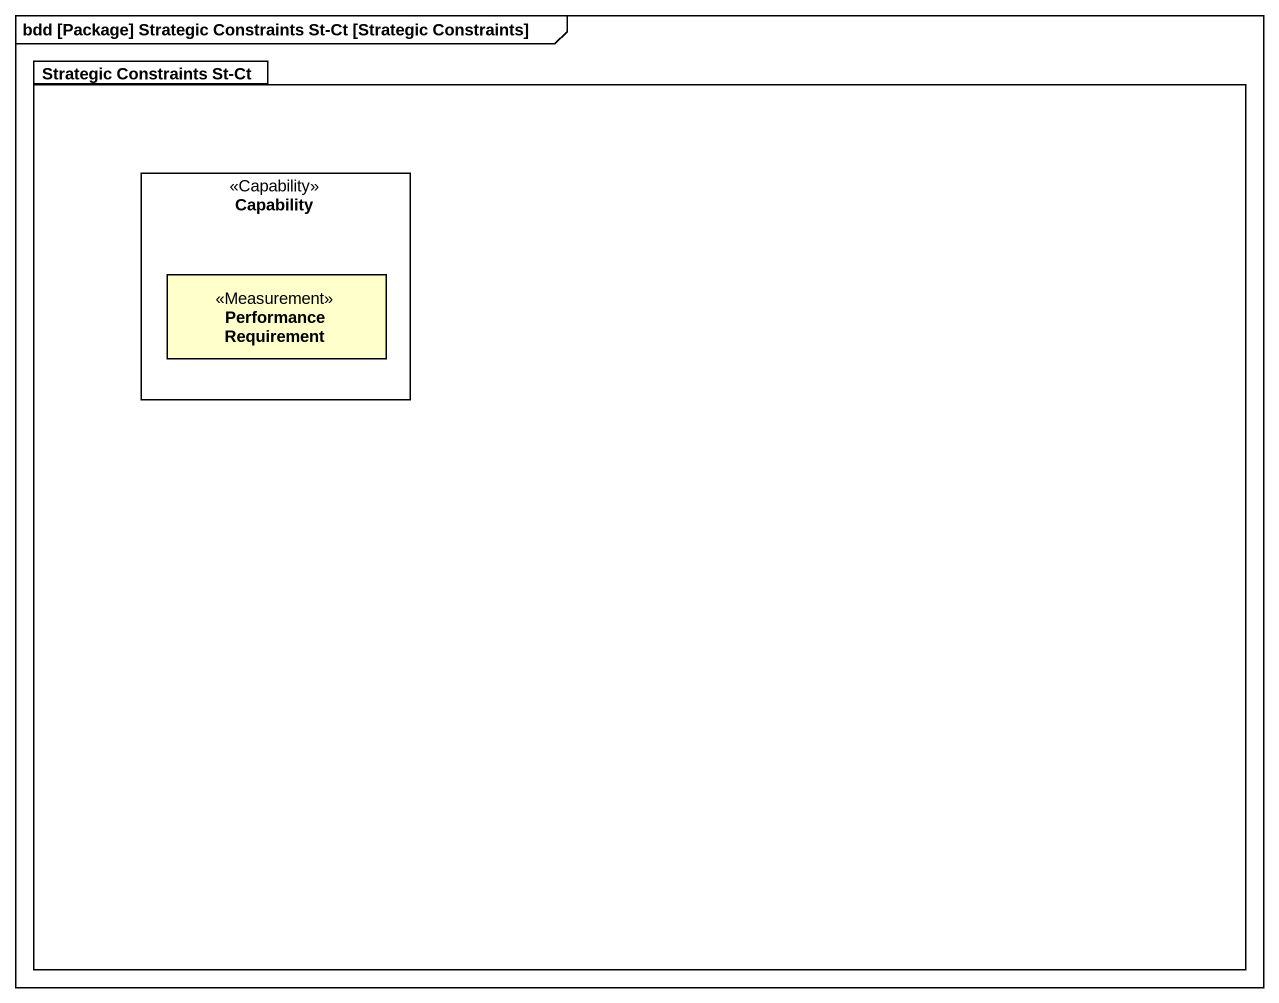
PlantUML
@startuml
mainframe bdd [Package] Strategic Constraints St-Ct [Strategic Constraints]
package "Strategic Constraints St-Ct" as Strategic_Constraints_St_Ct {
  rectangle Capability <<Capability>> {
    rectangle "Performance Requirement" as Performance_Requirement <<Measurement>>
  }
}
@enduml
